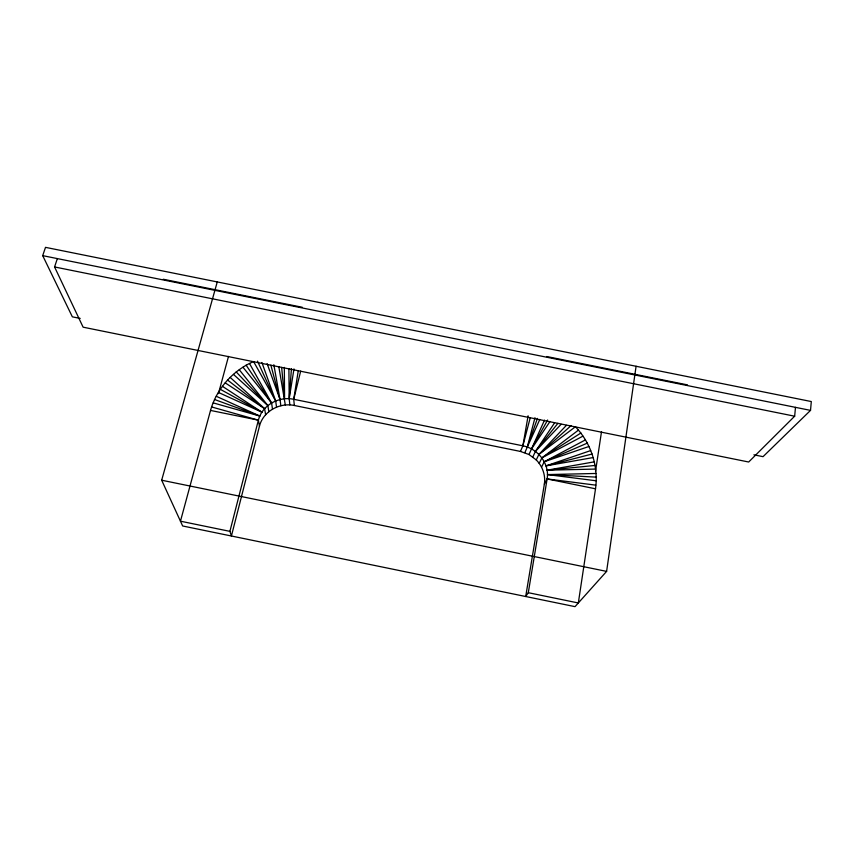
<?xml version="1.0" encoding="UTF-8"?>
<svg xmlns="http://www.w3.org/2000/svg" width="854" height="854" viewBox="0 0 854 854"><rect width="100%" height="100%" fill="white"/><g stroke="black" fill="none" stroke-linecap="round" stroke-linejoin="round"><path stroke-width="1.28" d="M528.295 592.697L578.329 602.977L595.516 488.798C598.675 466.455 591.011 443.045 575.425 426.754L538.895 454.424L536.259 459.932C542.493 466.209 545.781 475.358 544.35 484.154L525.701 596.508L528.295 592.697L547.126 478.945C549.762 463.626 537.806 448.585 522.872 445.82L293.723 399.288C278.916 396.053 262.146 405.159 258.378 420.168L229.907 531.359L231.413 536.002L259.467 426.135C263.16 411.318 279.717 402.287 294.342 405.49L520.449 451.435L528.989 454.52L536.259 459.932M291.449 368.565L289.186 398.711L289.848 404.913M753.901 454.819L763.038 456.666L810.521 410.379L811.3 401.551L45.508 247.35L42.7 255.645L72.355 316.834L80.191 318.425M57.357 258.602L54.571 266.96L83.116 327.178L748.68 462.014L794.658 416.208L795.49 407.347M217.258 281.927L161.673 480.215L182.649 525.979L575.03 606.65L606.607 571.39L636.091 366.27M595.516 471.301L601.483 431.878M293.979 368.896L289.186 398.711L288.898 368.608M294.342 405.49L293.723 399.288L298.27 370.764M520.449 451.435L522.872 445.82L528.103 415.791M293.723 399.288L300.693 371.074M534.978 417.713L527.313 447.069L524.826 452.663M522.872 445.82L530.238 417.755M218.432 393.641L228.509 356.385M276.536 407.134L275.682 400.953L253.574 361.552C232.918 370.433 216.638 388.762 210.522 410.432L180.461 521.196L229.907 531.359M537.454 418.396L527.313 447.069L539.803 419.442M544.532 420.093L528.989 454.52M532.832 456.965L535.426 451.424L554.598 422.837M539.194 463.359L541.874 457.893L578.404 430.16M541.553 467.149L544.265 461.736L585.321 439.949M544.35 484.154L547.126 478.945L595.761 485.147M547.627 420.019L531.53 448.948L549.997 421.502M557.897 423.338L535.426 451.424L561.099 424.321M566.394 425.335L538.895 454.424L571.006 425.666M580.891 433.01L541.874 457.893L582.898 436.159M587.338 443.109L544.265 461.736L588.833 446.514M593.082 457.573L546.026 465.868L590.637 450.592M546.026 465.868L592.142 454.008M595.505 469.081L547.104 470.18L594.213 461.854M547.104 470.18L595.153 465.441M596.049 480.77L547.478 474.578L595.943 473.468M547.478 474.578L596.295 477.13M163.295 279.247L302.273 307.259M546.699 356.513L687.491 384.876M42.7 255.645L810.521 410.379M54.571 266.96L794.658 416.208M210.522 410.432L258.378 420.168L259.467 426.135M547.126 478.945L595.516 488.798M161.673 480.215L606.607 571.39M213.254 402.896L259.808 416.037L216.275 396.277M211.771 406.995L258.378 420.168M214.482 399.48L259.808 416.037M218.421 392.445L261.9 412.162L222.488 386.36M220.193 389.253L261.9 412.162M225.221 382.88L264.612 408.639L265.615 414.745M227.506 379.987L264.612 408.639L230.228 377.457M233.494 374.426L267.868 405.554L268.818 411.681M236.206 371.896L267.868 405.554L239.312 369.782M243.016 367.263L271.593 402.971L272.49 409.13M246.112 365.16L271.593 402.971L249.507 363.516M257.502 361.125L275.682 400.953L261.9 362.502M267.121 363.623L280.048 399.544L280.838 405.746M270.867 365.202L280.048 399.544L273.835 364.722M278.799 366.569L285.321 404.999M281.66 367.423L284.585 398.797L284.329 367.38"/></g></svg>
